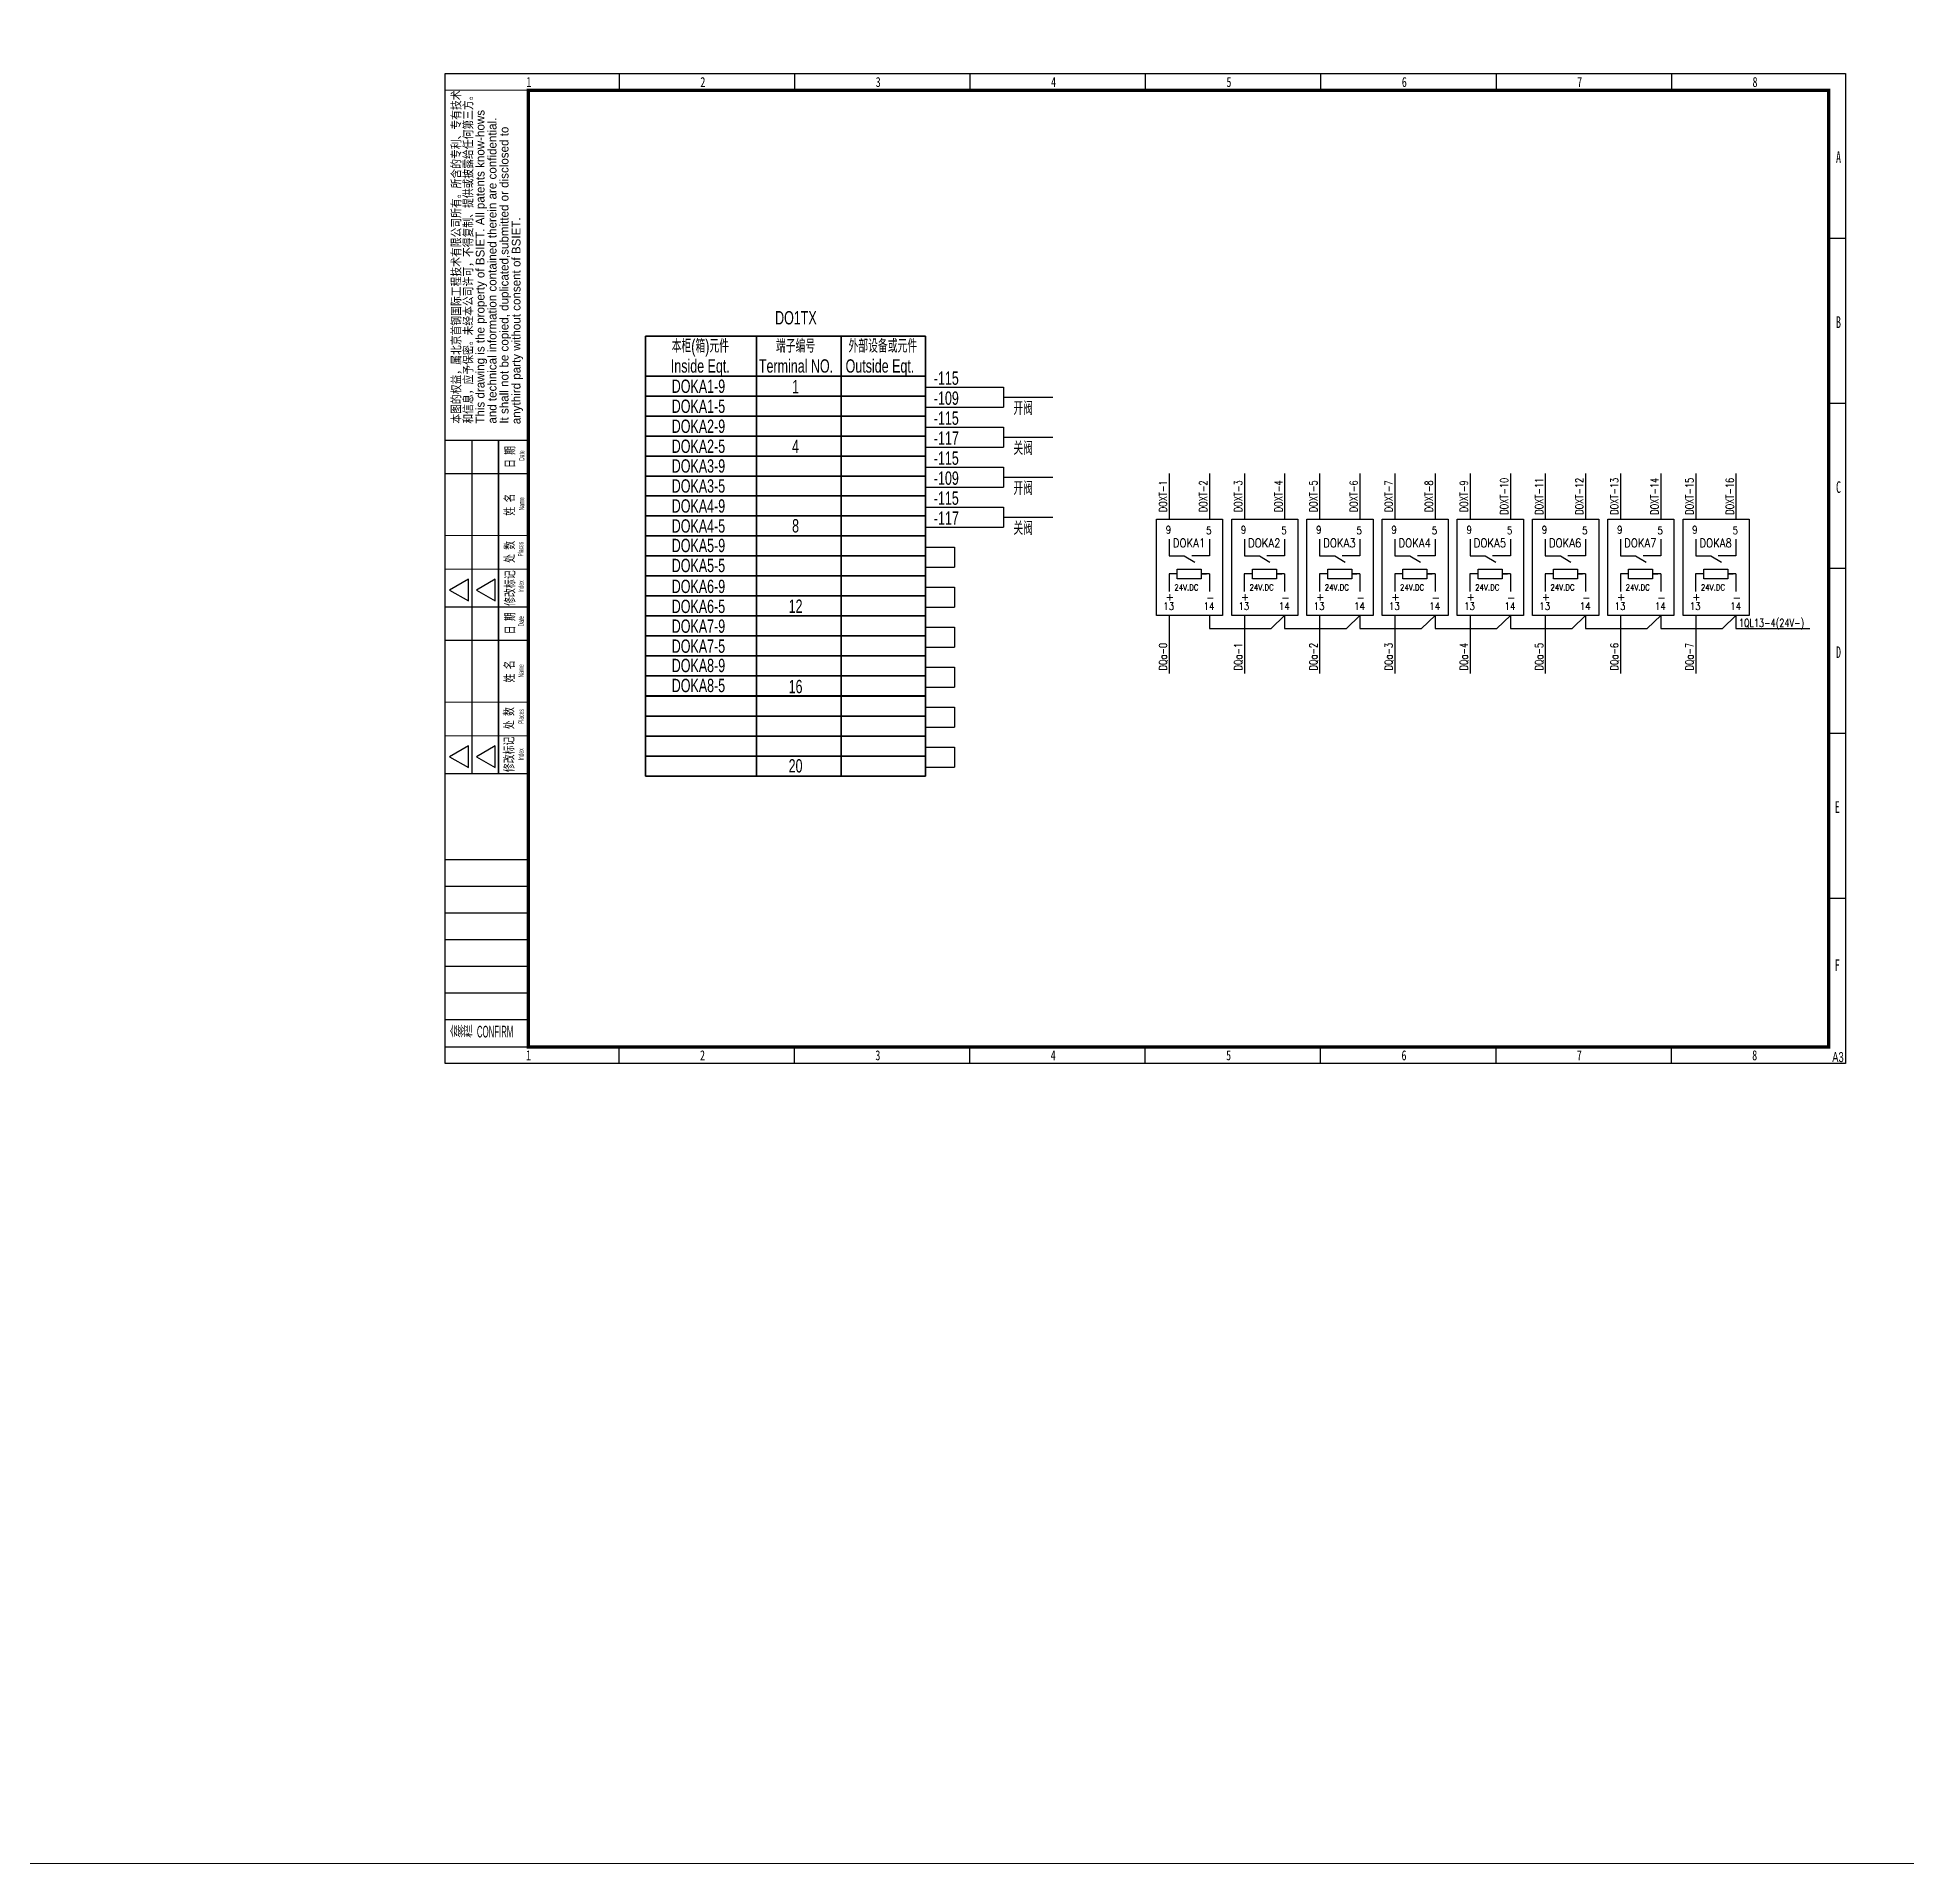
# Model space of a CAD drawing. Header units: millimetres. Extents: x 6333 to 49538, y -3842 to 24603.
# Drawn here: x 8168 to 8729, y -3842 to -3294 of the extents above; entities that cross this region are included whole.
import ezdxf
from ezdxf.enums import TextEntityAlignment as Align

# ---------------------------------------------------------------- set-up
doc = ezdxf.new("R2010")
doc.units = ezdxf.units.MM
doc.linetypes.add('DASHED', pattern=[0.75, 0.5, -0.25])
for name, color, linetype, lineweight in [('000自动化文字', 7, 'Continuous', 25), ('000自动化暂时锁定', 7, 'Continuous', 35), ('图框', 7, 'Continuous', 13)]:
    doc.layers.add(name, color=color, linetype=linetype, lineweight=lineweight)
for name, color, linetype in [('LABEL', 7, 'Continuous'), ('TK', 7, 'Continuous'), ('模板-签名-公用', 3, 'Continuous')]:
    doc.layers.add(name, color=color, linetype=linetype)
doc.styles.add('DTA41', font='simplex.shx', dxfattribs={"bigfont": 'fhztxt.shx'})
doc.styles.add('HZ', font='Simplex2.shx', dxfattribs={"width": 0.75, "bigfont": 'hztxt.shx'})
doc.styles.add('LZ-Roman', font='bsdi_xw.shx')
doc.styles.add('Style-Times New Roman', font='bsdi_xw.shx', dxfattribs={"bigfont": '@bsdi_hz.shx'})
doc.styles.add('Style-仿宋_GB2312', font='')
doc.styles.add('宋体', font='bsdi_xw.shx', dxfattribs={"width": 0.7, "height": 2.5, "bigfont": '@bsdi_hz.shx'})
doc.styles.add('宋体_1', font='bsdi_xw.shx', dxfattribs={"width": 0.7, "height": 2.386364, "bigfont": '@bsdi_hz.shx'})
doc.styles.add('首钢设计院H4', font='BSDI_XW.shx', dxfattribs={"width": 0.7, "height": 4, "bigfont": 'BSDI_HZ.shx'})
doc.styles.add('首钢设计院H5', font='BSDI_XW.shx', dxfattribs={"width": 0.7, "bigfont": 'BSDI_HZ.shx'})
doc.styles.get('Style-仿宋_GB2312').set_extended_font_data('仿宋_GB2312')

# ---------------------------------------------------------------- blocks, each defined once
blk = doc.blocks.new('BSIET_通用图框_A3_1')
at = {"const_width": 0.5}
blk.add_lwpolyline([(-404, 187), (-404, 87)], dxfattribs=at)
at = {"layer": '图框', "color": 7, "linetype": 'Continuous', "lineweight": 20}
blk.add_line((-420, 292), (-395, 292), dxfattribs=at)
blk.add_line((-420, 292), (-395, 292), dxfattribs=at)
blk.add_line((-420, 292), (-395, 292), dxfattribs=at)
blk.add_line((-420, 292), (-395, 292), dxfattribs=at)
at = {"layer": '图框', "color": 7, "linetype": 'Continuous', "lineweight": 25}
for p, q in [((-367.8, 297), (-367.8, 292)), ((-315.2, 297), (-315.2, 292)), ((-262.6, 297), (-262.6, 292)), ((-210, 297), (-210, 292)), ((-157.4, 297), (-157.4, 292)), ((-104.8, 297), (-104.8, 292)), ((-52.2, 297), (-52.2, 292)), ((0, 247.5), (-5, 247.5)), ((0, 198), (-5, 198)), ((-412, 187), (-412, 87)), ((0, 148.5), (-5, 148.5)), ((-413.03, 145.32), (-418.65, 142.07)), ((-418.65, 142.07), (-413.03, 138.82)), ((-413.03, 138.82), (-413.03, 145.32)), ((-404.96, 145.32), (-410.58, 142.07)), ((-410.58, 142.07), (-404.96, 138.82)), ((-404.96, 138.82), (-404.96, 145.32)), ((-413.03, 95.32), (-418.65, 92.07)), ((-413.03, 88.82), (-413.03, 95.32)), ((-404.96, 95.32), (-410.58, 92.07)), ((-404.96, 88.82), (-404.96, 95.32)), ((0, 99), (-5, 99)), ((-418.65, 92.07), (-413.03, 88.82)), ((-410.58, 92.07), (-404.96, 88.82)), ((0, 49.5), (-5, 49.5)), ((-367.8, 0), (-367.8, 5)), ((-315.2, 0), (-315.2, 5)), ((-262.6, 0), (-262.6, 5)), ((-210, 0), (-210, 5)), ((-157.4, 0), (-157.4, 5)), ((-104.8, 0), (-104.8, 5)), ((-52.2, 0), (-52.2, 5))]:
    blk.add_line(p, q, dxfattribs=at)
at = {"layer": '图框', "color": 7, "lineweight": 25}
for p, q in [((-420.12, 61.21), (-395.12, 61.21)), ((-420, 61.21), (-395, 61.21)), ((-420, 61.21), (-395, 61.21)), ((-420, 61.21), (-395, 61.21)), ((-420.02, 53.21), (-395.02, 53.21)), ((-420.02, 53.21), (-395.02, 53.21)), ((-420.02, 53.21), (-395.02, 53.21)), ((-420, 53.21), (-395, 53.21)), ((-420, 45.21), (-395, 45.21)), ((-420, 37.21), (-395, 37.21)), ((-420, 29.21), (-395, 29.21)), ((-420, 21.21), (-395, 21.21)), ((-420, 13.21), (-395, 13.21)), ((-420, 5), (-395, 5))]:
    blk.add_line(p, q, dxfattribs=at)
at = {"layer": '图框', "lineweight": 25}
blk.add_lwpolyline([(-420, 297), (0, 297), (0, 0), (-420, 0)], close=True, dxfattribs=at)
at = {"layer": '图框', "const_width": 1}
blk.add_lwpolyline([(-395, 292), (-5, 292), (-5, 5), (-395, 5)], close=True, dxfattribs=at)
at = {"layer": '图框', "const_width": 0.35}
for points in [[(-420, 187), (-395, 187)], [(-420, 177), (-395, 177)], [(-420, 158.45), (-395, 158.45)], [(-420, 148.35), (-395, 148.35)], [(-420, 137), (-395, 137)], [(-420, 127), (-395, 127)], [(-420, 108.45), (-395, 108.45)], [(-420, 98.35), (-395, 98.35)], [(-420, 87), (-395, 87)]]:
    blk.add_lwpolyline(points, dxfattribs=at)
at = {"layer": 'TK', "style": '宋体_1', "width": 0.7, "flags": 3}
for tag, p in [('LZCO_NGZBS-W50-H30-D10_T7', (-43.87, 279.75)), ('LZCO_NJN-W50-H30-D10_T7', (-42.73, 248.65))]:
    blk.add_attdef(tag, text='', height=3, dxfattribs=at).set_placement(p, align=Align.MIDDLE_CENTER)
at = {"layer": 'TK', "lineweight": 25, "style": '宋体', "width": 0.7, "flags": 3}
for tag, p in [('LZHQ_N会签6_T6_H6', (-407.25, 57.08)), ('LZHQ_N会签5_T6_H6', (-407.25, 49.08)), ('LZHQ_N会签4_T6_H6', (-407.25, 41.08)), ('LZHQ_N会签3_T6_H6', (-407.25, 33.08)), ('LZHQ_N会签2_T6_H6', (-407.25, 25.08)), ('LZHQ_N会签1_T6_H6', (-407.25, 17.08))]:
    blk.add_attdef(tag, text='', height=2.5, dxfattribs=at).set_placement(p, align=Align.MIDDLE)
at = {"layer": '图框', "color": 7, "linetype": 'Continuous', "lineweight": 25}
for s, height, style, width, p in [('1', 3, 'Style-仿宋_GB2312', 0.733334, (-394.89, 294.49)), ('2', 3, 'Style-仿宋_GB2312', 0.733334, (-342.7, 294.49)), ('3', 3, 'Style-仿宋_GB2312', 0.733334, (-290.1, 294.49)), ('4', 3, 'Style-仿宋_GB2312', 0.733334, (-237.5, 294.49)), ('5', 3, 'Style-仿宋_GB2312', 0.733334, (-184.9, 294.49)), ('6', 3, 'Style-仿宋_GB2312', 0.733334, (-132.3, 294.49)), ('7', 3, 'Style-仿宋_GB2312', 0.733334, (-79.7, 294.49)), ('8', 3, 'Style-仿宋_GB2312', 0.733334, (-27.1, 294.49)), ('A', 3.5, 'Style-仿宋_GB2312', 0.628572, (-2.07, 271.95)), ('B', 3.5, 'Style-仿宋_GB2312', 0.628572, (-2.07, 222.45)), ('C', 3.5, 'Style-仿宋_GB2312', 0.628572, (-2.07, 172.95)), ('D', 3.5, 'Style-仿宋_GB2312', 0.628572, (-2.07, 123.45)), ('E', 3.5, 'Style-仿宋_GB2312', 0.628572, (-2.43, 76.97)), ('F', 3.5, 'Style-仿宋_GB2312', 0.628572, (-2.43, 29.56)), ('1', 3, 'Style-仿宋_GB2312', 0.733334, (-395, 2.5)), ('2', 3, 'Style-仿宋_GB2312', 0.733334, (-342.8, 2.5)), ('3', 3, 'Style-仿宋_GB2312', 0.733334, (-290.2, 2.5)), ('4', 3, 'Style-仿宋_GB2312', 0.733334, (-237.6, 2.5)), ('5', 3, 'Style-仿宋_GB2312', 0.733334, (-185, 2.5)), ('6', 3, 'Style-仿宋_GB2312', 0.733334, (-132.4, 2.5)), ('7', 3, 'Style-仿宋_GB2312', 0.733334, (-79.8, 2.5)), ('8', 3, 'Style-仿宋_GB2312', 0.733334, (-27.2, 2.5)), ('A3', 3, 'Style-Times New Roman', 0.7, (-2.23, 1.95))]:
    blk.add_text(s, height=height, dxfattribs=dict(at, style=style, width=width)).set_placement(p, align=Align.MIDDLE_CENTER)
at = {"layer": '图框', "color": 7, "linetype": 'Continuous', "lineweight": 20, "style": 'Style-仿宋_GB2312', "width": 0.807692}
blk.add_text('本图的权益，属北京首钢国际工程技术有限公司所有。所含的专利、专有技术', height=2.6, rotation=90, dxfattribs=at).set_placement((-418, 192), align=Align.TOP_LEFT)
at = {"layer": '图框', "color": 7, "linetype": 'Continuous'}
for s, height, style, width, p in [('和信息，应予保密。未经本公司许可，不得复制、提供或披露给任何第三方。', 2.6, 'Style-仿宋_GB2312', 0.807692, (-411.8, 192)), ('Name', 1.6, 'Style-Times New Roman', 0.55, (-396.29, 165.99)), ('Places', 1.6, 'Style-Times New Roman', 0.55, (-396.54, 152.12)), ('Index', 1.6, 'Style-Times New Roman', 0.55, (-396.43, 141.36)), ('Name', 1.6, 'Style-Times New Roman', 0.55, (-396.44, 115.88)), ('Places', 1.6, 'Style-Times New Roman', 0.55, (-396.43, 101.92)), ('Index', 1.6, 'Style-Times New Roman', 0.55, (-396.46, 90.97))]:
    blk.add_text(s, height=height, rotation=90, dxfattribs=dict(at, style=style, width=width)).set_placement(p)
at = {"layer": '图框', "color": 7, "linetype": 'Continuous', "lineweight": 20, "style": 'LZ-Roman'}
for s, p in [('This drawing is the property of BSIET. All patents know-hows', (-410.8, 192)), ('and technical information contained therein are confidential.', (-407.2, 192)), ('It shall not be copied, duplicated,submitted or disclosed to ', (-403.6, 192))]:
    blk.add_text(s, height=2.6, rotation=90, dxfattribs=at).set_placement(p, align=Align.TOP_LEFT)
at = {"layer": '图框', "color": 7, "linetype": 'Continuous', "style": 'LZ-Roman'}
blk.add_text('anythird party without consent of BSIET.', height=2.6, rotation=90, dxfattribs=at).set_placement((-397.4, 191.84))
at = {"layer": '图框', "color": 7, "linetype": 'Continuous', "lineweight": 20, "style": 'Style-仿宋_GB2312', "width": 0.678571}
for s, p in [('日 期', (-399.21, 178.68)), ('姓 名', (-399.32, 164.4)), ('处 数', (-399.32, 150.23)), ('修改标记', (-399.21, 137.34)), ('日 期', (-399.21, 128.79)), ('姓 名', (-399.38, 114.34)), ('处 数', (-399.49, 100.34)), ('修改标记', (-399.49, 87.45))]:
    blk.add_text(s, height=2.8, rotation=90, dxfattribs=at).set_placement(p)
at = {"layer": '图框', "color": 7, "linetype": 'Continuous', "lineweight": 25, "style": 'Style-Times New Roman', "width": 0.55}
for p in [(-396.24, 180.85), (-396.4, 131.18)]:
    blk.add_text('Date', height=1.6, rotation=90, dxfattribs=at).set_placement(p)
at = {"layer": '图框', "color": 7, "lineweight": 25, "style": 'Style-Times New Roman', "width": 0.5}
blk.add_text('会签栏  CONFIRM', height=3.5, dxfattribs=at).set_placement((-418.59, 7.85))
at = {"layer": '模板-签名-公用', "style": '宋体', "width": 0.7}
blk.add_attdef('LZTQINS', text='', height=2, dxfattribs=at).set_placement((-5, 5), align=Align.MIDDLE)
at = {"layer": '模板-签名-公用', "style": '宋体', "width": 0.7, "flags": 3}
blk.add_attdef('LZFRAME', (-40.91, 2.06), '', height=3, dxfattribs=at)

msp = doc.modelspace()

# ---------------------------------------------------------------- linework, layer by layer
at = {"lineweight": 9}
msp.add_lwpolyline([(6332.92, -2079.55), (9443.74, -2079.55), (9443.74, -3842.22), (6332.92, -3842.22)], close=True, dxfattribs=at)
at = {"layer": '000自动化文字', "color": 240, "true_color": 0xed1f24}
for p, q in [((8434.64, -3399.24), (8444.05, -3399.24)), ((8434.64, -3399.24), (8458.09, -3399.24)), ((8458.09, -3399.24), (8458.09, -3405.24)), ((8434.64, -3411.24), (8458.09, -3411.24)), ((8458.09, -3411.24), (8458.09, -3417.24)), ((8434.64, -3423.24), (8444.05, -3423.24)), ((8434.64, -3423.24), (8458.09, -3423.24)), ((8458.09, -3423.24), (8458.09, -3429.24)), ((8434.64, -3435.24), (8458.09, -3435.24)), ((8458.09, -3435.24), (8458.09, -3441.24))]:
    msp.add_line(p, q, dxfattribs=at)
at = {"layer": '000自动化文字'}
for p, q in [((8458.09, -3402.24), (8472.87, -3402.24)), ((8458.09, -3414.24), (8472.87, -3414.24)), ((8458.09, -3426.24), (8472.87, -3426.24)), ((8458.09, -3438.24), (8472.87, -3438.24))]:
    msp.add_line(p, q, dxfattribs=at)
at = {"layer": '000自动化文字', "color": 3}
for p, q in [((8434.64, -3405.24), (8444.05, -3405.24)), ((8434.64, -3405.24), (8458.09, -3405.24)), ((8434.64, -3417.24), (8458.09, -3417.24)), ((8434.64, -3429.24), (8444.05, -3429.24)), ((8434.64, -3429.24), (8458.09, -3429.24)), ((8434.64, -3441.24), (8458.09, -3441.24)), ((8434.64, -3447.25), (8443.36, -3447.25)), ((8443.36, -3447.25), (8443.36, -3453.25)), ((8434.64, -3453.25), (8443.36, -3453.25)), ((8434.64, -3459.25), (8443.36, -3459.25)), ((8443.36, -3459.25), (8443.36, -3465.25)), ((8434.64, -3465.25), (8443.36, -3465.25)), ((8434.64, -3471.25), (8443.36, -3471.25)), ((8443.36, -3471.25), (8443.36, -3477.25)), ((8434.64, -3477.25), (8443.36, -3477.25)), ((8434.64, -3483.25), (8443.36, -3483.25)), ((8443.36, -3483.25), (8443.36, -3489.25)), ((8434.64, -3489.25), (8443.36, -3489.25)), ((8434.64, -3495.26), (8443.36, -3495.26)), ((8443.36, -3495.26), (8443.36, -3501.26)), ((8434.64, -3501.26), (8443.36, -3501.26)), ((8434.64, -3507.26), (8443.36, -3507.26)), ((8443.36, -3507.26), (8443.36, -3513.26)), ((8434.64, -3513.26), (8443.36, -3513.26))]:
    msp.add_line(p, q, dxfattribs=at)
at = {"layer": '000自动化暂时锁定', "linetype": 'Continuous'}
for p, q in [((8350.65, -3383.93), (8434.65, -3383.93)), ((8350.65, -3383.93), (8434.65, -3383.93)), ((8350.65, -3515.94), (8350.65, -3383.93)), ((8383.99, -3515.94), (8383.99, -3383.93)), ((8409.39, -3515.94), (8409.39, -3383.93)), ((8434.65, -3515.94), (8434.65, -3383.93)), ((8350.65, -3395.93), (8434.65, -3395.93)), ((8350.65, -3401.93), (8434.65, -3401.93)), ((8350.65, -3407.93), (8434.65, -3407.93)), ((8350.65, -3413.93), (8434.65, -3413.93)), ((8350.65, -3419.93), (8434.65, -3419.93)), ((8350.65, -3425.93), (8434.65, -3425.93)), ((8350.65, -3431.93), (8434.65, -3431.93)), ((8350.65, -3437.93), (8434.65, -3437.93)), ((8350.65, -3443.93), (8434.65, -3443.93)), ((8350.65, -3449.93), (8434.65, -3449.93)), ((8350.65, -3455.93), (8434.65, -3455.93)), ((8350.65, -3461.93), (8434.65, -3461.93)), ((8350.65, -3467.93), (8434.65, -3467.93)), ((8350.65, -3473.93), (8434.65, -3473.93)), ((8350.65, -3479.93), (8434.65, -3479.93)), ((8350.65, -3485.93), (8434.65, -3485.93)), ((8350.65, -3491.93), (8434.65, -3491.93)), ((8350.65, -3491.94), (8434.65, -3491.94)), ((8350.65, -3497.94), (8434.65, -3497.94)), ((8350.65, -3503.94), (8434.65, -3503.94)), ((8350.65, -3509.94), (8434.65, -3509.94)), ((8350.65, -3515.94), (8434.65, -3515.94))]:
    msp.add_line(p, q, dxfattribs=at)
at = {"layer": 'LABEL', "color": 40, "lineweight": 30, "true_color": 0xf8d731}
for p, q in [((8507.76, -3425.16), (8507.76, -3438.9)), ((8519.84, -3425.16), (8519.84, -3438.9)), ((8530.32, -3425.16), (8530.32, -3438.9)), ((8542.4, -3425.16), (8542.4, -3438.9)), ((8552.88, -3425.16), (8552.88, -3438.9)), ((8564.96, -3425.16), (8564.96, -3438.9)), ((8575.45, -3425.16), (8575.45, -3438.9)), ((8587.52, -3425.16), (8587.52, -3438.9)), ((8598.01, -3425.16), (8598.01, -3438.9)), ((8610.09, -3425.16), (8610.09, -3438.9)), ((8620.57, -3425.16), (8620.57, -3438.9)), ((8632.65, -3425.16), (8632.65, -3438.9)), ((8643.13, -3425.16), (8643.13, -3438.9)), ((8655.21, -3425.16), (8655.21, -3438.9)), ((8665.7, -3425.16), (8665.7, -3438.9)), ((8677.77, -3425.16), (8677.77, -3438.9))]:
    msp.add_line(p, q, dxfattribs=at)
at = {"layer": 'LABEL', "color": 4, "lineweight": 30}
for p, q in [((8507.76, -3444.87), (8507.76, -3449.89)), ((8519.84, -3444.87), (8519.84, -3449.89)), ((8530.32, -3444.87), (8530.32, -3449.89)), ((8542.4, -3444.87), (8542.4, -3449.89)), ((8552.88, -3444.87), (8552.88, -3449.89)), ((8564.96, -3444.87), (8564.96, -3449.89)), ((8575.45, -3444.87), (8575.45, -3449.89)), ((8587.52, -3444.87), (8587.52, -3449.89)), ((8598.01, -3444.87), (8598.01, -3449.89)), ((8610.09, -3444.87), (8610.09, -3449.89)), ((8620.57, -3444.87), (8620.57, -3449.89)), ((8632.65, -3444.87), (8632.65, -3449.89)), ((8643.13, -3444.87), (8643.13, -3449.89)), ((8655.21, -3444.87), (8655.21, -3449.89)), ((8665.7, -3444.87), (8665.7, -3449.89)), ((8677.77, -3444.87), (8677.77, -3449.89)), ((8507.76, -3449.89), (8512.27, -3449.89)), ((8512.27, -3449.89), (8515.44, -3451.81)), ((8519.84, -3449.89), (8514.52, -3449.89)), ((8530.32, -3449.89), (8534.84, -3449.89)), ((8534.84, -3449.89), (8538, -3451.81)), ((8542.4, -3449.89), (8537.09, -3449.89)), ((8552.88, -3449.89), (8557.4, -3449.89)), ((8557.4, -3449.89), (8560.56, -3451.81)), ((8564.96, -3449.89), (8559.65, -3449.89)), ((8575.45, -3449.89), (8579.96, -3449.89)), ((8579.96, -3449.89), (8583.13, -3451.81)), ((8587.52, -3449.89), (8582.21, -3449.89)), ((8598.01, -3449.89), (8602.52, -3449.89)), ((8602.52, -3449.89), (8605.69, -3451.81)), ((8610.09, -3449.89), (8604.77, -3449.89)), ((8620.57, -3449.89), (8625.09, -3449.89)), ((8625.09, -3449.89), (8628.25, -3451.81)), ((8632.65, -3449.89), (8627.34, -3449.89)), ((8643.13, -3449.89), (8647.65, -3449.89)), ((8647.65, -3449.89), (8650.81, -3451.81)), ((8655.21, -3449.89), (8649.9, -3449.89)), ((8665.7, -3449.89), (8670.21, -3449.89)), ((8670.21, -3449.89), (8673.38, -3451.81)), ((8677.77, -3449.89), (8672.46, -3449.89)), ((8510.18, -3455.33), (8507.72, -3455.33)), ((8507.72, -3455.33), (8507.72, -3460.6)), ((8517.37, -3455.33), (8518.94, -3455.33)), ((8519.84, -3455.33), (8517.37, -3455.33)), ((8519.84, -3455.33), (8519.84, -3460.6)), ((8532.74, -3455.33), (8530.28, -3455.33)), ((8530.28, -3455.33), (8530.28, -3460.6)), ((8539.94, -3455.33), (8541.51, -3455.33)), ((8542.4, -3455.33), (8539.94, -3455.33)), ((8542.4, -3455.33), (8542.4, -3460.6)), ((8555.3, -3455.33), (8552.84, -3455.33)), ((8552.84, -3455.33), (8552.84, -3460.6)), ((8562.5, -3455.33), (8564.07, -3455.33)), ((8564.96, -3455.33), (8562.5, -3455.33)), ((8564.96, -3455.33), (8564.96, -3460.6)), ((8577.87, -3455.33), (8575.4, -3455.33)), ((8575.4, -3455.33), (8575.4, -3460.6)), ((8585.06, -3455.33), (8586.63, -3455.33)), ((8587.52, -3455.33), (8585.06, -3455.33)), ((8587.52, -3455.33), (8587.52, -3460.6)), ((8600.43, -3455.33), (8597.97, -3455.33)), ((8597.97, -3455.33), (8597.97, -3460.6)), ((8607.62, -3455.33), (8609.19, -3455.33)), ((8610.09, -3455.33), (8607.62, -3455.33)), ((8610.09, -3455.33), (8610.09, -3460.6)), ((8622.99, -3455.33), (8620.53, -3455.33)), ((8620.53, -3455.33), (8620.53, -3460.6)), ((8630.19, -3455.33), (8631.76, -3455.33)), ((8632.65, -3455.33), (8630.19, -3455.33)), ((8632.65, -3455.33), (8632.65, -3460.6)), ((8645.55, -3455.33), (8643.09, -3455.33)), ((8643.09, -3455.33), (8643.09, -3460.6)), ((8652.75, -3455.33), (8654.32, -3455.33)), ((8655.21, -3455.33), (8652.75, -3455.33)), ((8655.21, -3455.33), (8655.21, -3460.6)), ((8668.12, -3455.33), (8665.65, -3455.33)), ((8665.65, -3455.33), (8665.65, -3460.6)), ((8675.31, -3455.33), (8676.88, -3455.33)), ((8677.77, -3455.33), (8675.31, -3455.33)), ((8677.77, -3455.33), (8677.77, -3460.6))]:
    msp.add_line(p, q, dxfattribs=at)
at = {"layer": 'LABEL', "color": 242, "lineweight": 30, "true_color": 0xcd2027}
for p, q in [((8507.76, -3467.8), (8507.76, -3485.19)), ((8530.32, -3467.8), (8530.32, -3485.19)), ((8552.88, -3467.8), (8552.88, -3485.19)), ((8575.45, -3467.8), (8575.45, -3485.19)), ((8598.01, -3467.8), (8598.01, -3485.19)), ((8620.57, -3467.8), (8620.57, -3485.19)), ((8643.13, -3467.8), (8643.13, -3485.19)), ((8665.7, -3467.8), (8665.7, -3485.19))]:
    msp.add_line(p, q, dxfattribs=at)
at = {"layer": 'LABEL', "lineweight": 30}
for points in [[(8503.94, -3438.9), (8523.8, -3438.9), (8523.8, -3467.8), (8503.94, -3467.8)], [(8526.51, -3438.9), (8546.36, -3438.9), (8546.36, -3467.8), (8526.51, -3467.8)], [(8549.07, -3438.9), (8568.92, -3438.9), (8568.92, -3467.8), (8549.07, -3467.8)], [(8571.63, -3438.9), (8591.49, -3438.9), (8591.49, -3467.8), (8571.63, -3467.8)], [(8594.19, -3438.9), (8614.05, -3438.9), (8614.05, -3467.8), (8594.19, -3467.8)], [(8616.76, -3438.9), (8636.61, -3438.9), (8636.61, -3467.8), (8616.76, -3467.8)], [(8639.32, -3438.9), (8659.17, -3438.9), (8659.17, -3467.8), (8639.32, -3467.8)], [(8661.88, -3438.9), (8681.74, -3438.9), (8681.74, -3467.8), (8661.88, -3467.8)]]:
    msp.add_lwpolyline(points, close=True, dxfattribs=at)
at = {"layer": 'LABEL', "color": 4, "lineweight": 30}
for points in [[(8510.18, -3456.77), (8510.18, -3453.89), (8517.37, -3453.89), (8517.37, -3456.77)], [(8532.74, -3456.77), (8532.74, -3453.89), (8539.94, -3453.89), (8539.94, -3456.77)], [(8555.3, -3456.77), (8555.3, -3453.89), (8562.5, -3453.89), (8562.5, -3456.77)], [(8577.87, -3456.77), (8577.87, -3453.89), (8585.06, -3453.89), (8585.06, -3456.77)], [(8600.43, -3456.77), (8600.43, -3453.89), (8607.62, -3453.89), (8607.62, -3456.77)], [(8622.99, -3456.77), (8622.99, -3453.89), (8630.19, -3453.89), (8630.19, -3456.77)], [(8645.55, -3456.77), (8645.55, -3453.89), (8652.75, -3453.89), (8652.75, -3456.77)], [(8668.12, -3456.77), (8668.12, -3453.89), (8675.31, -3453.89), (8675.31, -3456.77)]]:
    msp.add_lwpolyline(points, close=True, dxfattribs=at)
for points in [[(8519.84, -3467.8), (8519.84, -3471.66), (8538.35, -3471.66), (8542.4, -3467.8)], [(8542.4, -3467.8), (8542.4, -3471.66), (8560.92, -3471.66), (8564.96, -3467.8)], [(8564.96, -3467.8), (8564.96, -3471.66), (8583.48, -3471.66), (8587.52, -3467.8)], [(8587.52, -3467.8), (8587.52, -3471.66), (8606.04, -3471.66), (8610.09, -3467.8)], [(8610.09, -3467.8), (8610.09, -3471.66), (8628.6, -3471.66), (8632.65, -3467.8)], [(8632.65, -3467.8), (8632.65, -3471.66), (8651.17, -3471.66), (8655.21, -3467.8)], [(8655.21, -3467.8), (8655.21, -3471.66), (8673.73, -3471.66), (8677.77, -3467.8)], [(8677.77, -3467.8), (8677.77, -3471.66), (8699.95, -3471.66)]]:
    msp.add_lwpolyline(points, dxfattribs=at)

# ---------------------------------------------------------------- block references
at = {"layer": '图框', "linetype": 'DASHED'}
msp.add_blockref('BSIET_通用图框_A3_1', (8710.59, -3602.22), dxfattribs=at)

# ---------------------------------------------------------------- texts
at = {"color": 40, "linetype": 'ByBlock', "lineweight": -3, "true_color": 0xf8d731, "style": 'HZ', "width": 0.75}
for s, p in [('DOXT-1', (8507.09, -3432.02)), ('DOXT-2', (8519.16, -3432.02)), ('DOXT-3', (8529.65, -3432.02)), ('DOXT-4', (8541.73, -3432.02)), ('DOXT-5', (8552.21, -3432.02)), ('DOXT-6', (8564.29, -3432.02)), ('DOXT-7', (8574.77, -3432.02)), ('DOXT-8', (8586.85, -3432.02)), ('DOXT-9', (8597.34, -3432.02)), ('DOXT-10', (8609.41, -3432.02)), ('DOXT-11', (8619.9, -3432.02)), ('DOXT-12', (8631.98, -3432.02)), ('DOXT-13', (8642.46, -3432.02)), ('DOXT-14', (8654.54, -3432.02)), ('DOXT-15', (8665.02, -3432.02)), ('DOXT-16', (8677.1, -3432.02))]:
    msp.add_text(s, height=2.369, rotation=90, dxfattribs=at).set_placement(p, align=Align.CENTER)
at = {"color": 7, "linetype": 'ByBlock', "lineweight": -3, "style": 'HZ', "width": 0.75}
msp.add_text('1QL13-4(24V-)', height=2.3691, dxfattribs=at).set_placement((8688.44, -3471.19), align=Align.CENTER)
at = {"color": 242, "linetype": 'ByBlock', "lineweight": -3, "true_color": 0xcd2027, "style": 'HZ', "width": 0.75}
for s, p in [('DQa-0', (8507.09, -3480.13)), ('DQa-1', (8529.65, -3480.13)), ('DQa-2', (8552.21, -3480.13)), ('DQa-3', (8574.77, -3480.13)), ('DQa-4', (8597.34, -3480.13)), ('DQa-5', (8619.9, -3480.13)), ('DQa-6', (8642.46, -3480.13)), ('DQa-7', (8665.02, -3480.13))]:
    msp.add_text(s, height=2.369, rotation=90, dxfattribs=at).set_placement(p, align=Align.CENTER)
at = {"layer": '000自动化文字', "linetype": 'Continuous', "style": '首钢设计院H4', "width": 0.7}
for s, p in [('DO1TX', (8395.8, -3378.45)), ('DOKA1-9', (8366.57, -3399)), ('DOKA1-5', (8366.57, -3405)), ('DOKA2-9', (8366.57, -3411)), ('DOKA2-5', (8366.57, -3417)), ('DOKA3-9', (8366.57, -3422.92)), ('DOKA3-5', (8366.57, -3428.92)), ('DOKA4-9', (8366.57, -3434.92)), ('DOKA4-5', (8366.57, -3440.92)), ('DOKA5-9', (8366.57, -3446.77)), ('DOKA5-5', (8366.57, -3452.77)), ('DOKA6-9', (8366.57, -3459.04)), ('DOKA6-5', (8366.57, -3465.04)), ('DOKA7-9', (8366.57, -3470.97)), ('DOKA7-5', (8366.57, -3476.97)), ('DOKA8-9', (8366.57, -3482.77)), ('DOKA8-5', (8366.57, -3488.77))]:
    msp.add_text(s, height=4, dxfattribs=at).set_placement(p, align=Align.MIDDLE_CENTER)
at = {"layer": '000自动化文字', "style": '首钢设计院H4', "width": 0.7}
for p in [(8437.16, -3396.57), (8437.16, -3408.57), (8437.16, -3420.57), (8437.16, -3432.57)]:
    msp.add_text('-115', height=4, dxfattribs=at).set_placement(p, align=Align.MIDDLE_LEFT)
at = {"layer": '000自动化文字', "color": 240, "true_color": 0xed1f24, "style": '首钢设计院H4', "width": 0.7}
for s, p in [('-109', (8437.17, -3402.57)), ('-117', (8437.17, -3414.57)), ('-109', (8437.17, -3426.57)), ('-117', (8437.17, -3438.57))]:
    msp.add_text(s, height=4, dxfattribs=at).set_placement(p, align=Align.MIDDLE_LEFT)
at = {"layer": '000自动化文字', "color": 3, "style": '首钢设计院H5', "width": 0.7}
for s, p in [('开阀', (8461.04, -3405.61)), ('关阀', (8461.04, -3417.61)), ('开阀', (8461.04, -3429.61)), ('关阀', (8461.04, -3441.61))]:
    msp.add_text(s, height=4, dxfattribs=at).set_placement(p, align=Align.MIDDLE_LEFT)
at = {"layer": '000自动化暂时锁定', "linetype": 'Continuous', "style": '首钢设计院H4', "width": 0.7}
for s, p in [('本柜(箱)元件', (8367.13, -3386.92)), ('端子编号', (8395.7, -3386.92)), ('外部设备或元件', (8421.87, -3386.92)), ('Inside Eqt.', (8367.13, -3392.92)), ('Terminal NO.', (8395.83, -3392.92)), ('Outside Eqt.', (8421.01, -3392.92)), ('1', (8395.7, -3399.12)), ('4', (8395.7, -3416.99)), ('8', (8395.7, -3440.87)), ('12', (8395.7, -3464.99)), ('16', (8395.7, -3489.1)), ('20', (8395.7, -3512.88))]:
    msp.add_text(s, height=4, dxfattribs=at).set_placement(p, align=Align.MIDDLE_CENTER)
at = {"layer": 'LABEL', "color": 240, "ltscale": 5, "true_color": 0xed1f24, "style": 'DTA41', "width": 0.85}
for s, height, p in [('9', 2.26, (8506.7, -3443.19)), ('9', 2.26, (8529.26, -3443.19)), ('9', 2.26, (8551.82, -3443.19)), ('9', 2.26, (8574.38, -3443.19)), ('9', 2.26, (8596.95, -3443.19)), ('9', 2.26, (8619.51, -3443.19)), ('9', 2.26, (8642.07, -3443.19)), ('9', 2.26, (8664.63, -3443.19)), ('13', 2.256, (8505.96, -3466.12)), ('13', 2.256, (8528.52, -3466.12)), ('13', 2.256, (8551.08, -3466.12)), ('13', 2.256, (8573.64, -3466.12)), ('13', 2.256, (8596.21, -3466.12)), ('13', 2.256, (8618.77, -3466.12)), ('13', 2.256, (8641.33, -3466.12)), ('13', 2.256, (8663.89, -3466.12))]:
    msp.add_text(s, height=height, dxfattribs=at).set_placement(p)
at = {"layer": 'LABEL', "ltscale": 5, "style": 'DTA41', "width": 0.85}
for s, height, p in [('5', 2.26, (8518.82, -3443.42)), ('5', 2.26, (8541.38, -3443.42)), ('5', 2.26, (8563.94, -3443.42)), ('5', 2.26, (8586.5, -3443.42)), ('5', 2.26, (8609.07, -3443.42)), ('5', 2.26, (8631.63, -3443.42)), ('5', 2.26, (8654.19, -3443.42)), ('5', 2.26, (8676.75, -3443.42)), ('24V.DC', 1.805, (8509.31, -3460.25)), ('24V.DC', 1.805, (8531.87, -3460.25)), ('24V.DC', 1.805, (8554.43, -3460.25)), ('24V.DC', 1.805, (8577, -3460.25)), ('24V.DC', 1.805, (8599.56, -3460.25)), ('24V.DC', 1.805, (8622.12, -3460.25)), ('24V.DC', 1.805, (8644.68, -3460.25)), ('24V.DC', 1.805, (8667.25, -3460.25)), ('14', 2.256, (8518.08, -3466.12)), ('14', 2.256, (8540.64, -3466.12)), ('14', 2.256, (8563.2, -3466.12)), ('14', 2.256, (8585.77, -3466.12)), ('14', 2.256, (8608.33, -3466.12)), ('14', 2.256, (8630.89, -3466.12)), ('14', 2.256, (8653.45, -3466.12)), ('14', 2.256, (8676.02, -3466.12))]:
    msp.add_text(s, height=height, dxfattribs=at).set_placement(p)
at = {"layer": 'LABEL', "color": 11, "ltscale": 5, "true_color": 0xf27172, "style": 'DTA41', "width": 0.85}
for s, p in [('DOKA1', (8513.72, -3447.33)), ('DOKA2', (8536.28, -3447.33)), ('DOKA3', (8558.84, -3447.33)), ('DOKA4', (8581.41, -3447.33)), ('DOKA5', (8603.97, -3447.33)), ('DOKA6', (8626.53, -3447.33)), ('DOKA7', (8649.09, -3447.33)), ('DOKA8', (8671.66, -3447.33))]:
    msp.add_text(s, height=2.617, dxfattribs=at).set_placement(p, align=Align.CENTER)
at = {"layer": 'LABEL', "color": 240, "ltscale": 5, "true_color": 0xed1f24, "style": 'DTA41'}
for p in [(8506.7, -3463.33), (8529.26, -3463.33), (8551.82, -3463.33), (8574.38, -3463.33), (8596.95, -3463.33), (8619.51, -3463.33), (8642.07, -3463.33), (8664.63, -3463.33)]:
    msp.add_text('+', height=2.26, dxfattribs=at).set_placement(p)
at = {"layer": 'LABEL', "ltscale": 5, "style": 'DTA41'}
for p in [(8518.82, -3463.56), (8541.38, -3463.56), (8563.94, -3463.56), (8586.5, -3463.56), (8609.07, -3463.56), (8631.63, -3463.56), (8654.19, -3463.56), (8676.75, -3463.56)]:
    msp.add_text('-', height=2.26, dxfattribs=at).set_placement(p)

doc.saveas('drawing.dxf')
